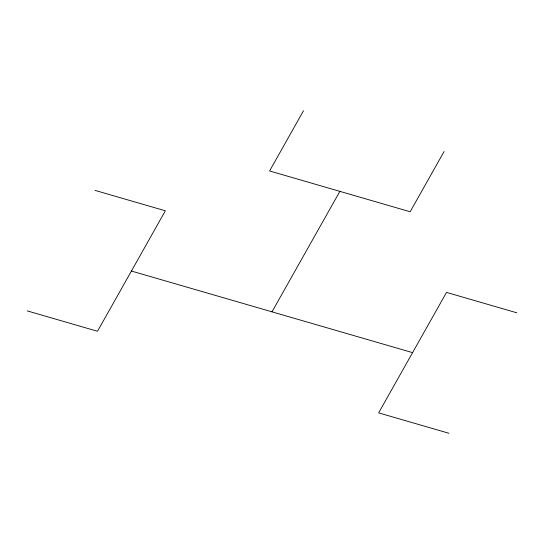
<?xml version="1.0" encoding="UTF-8"?>
<svg xmlns="http://www.w3.org/2000/svg" width="544" height="544" viewBox="0 0 544 544"><rect width="100%" height="100%" fill="white"/><g stroke="black" fill="none" stroke-linecap="round" stroke-linejoin="round"><path stroke-width="0.82" d="M303.511 110.724L269.579 170.966L410.156 211.759L444.088 151.524M272 311.841L339.864 191.366M95.064 190.4L165.356 210.8L97.492 331.276L27.2 310.876M516.8 312.8L446.508 292.4L378.644 412.876L448.936 433.276M131.424 271.041L412.576 352.634"/></g></svg>
